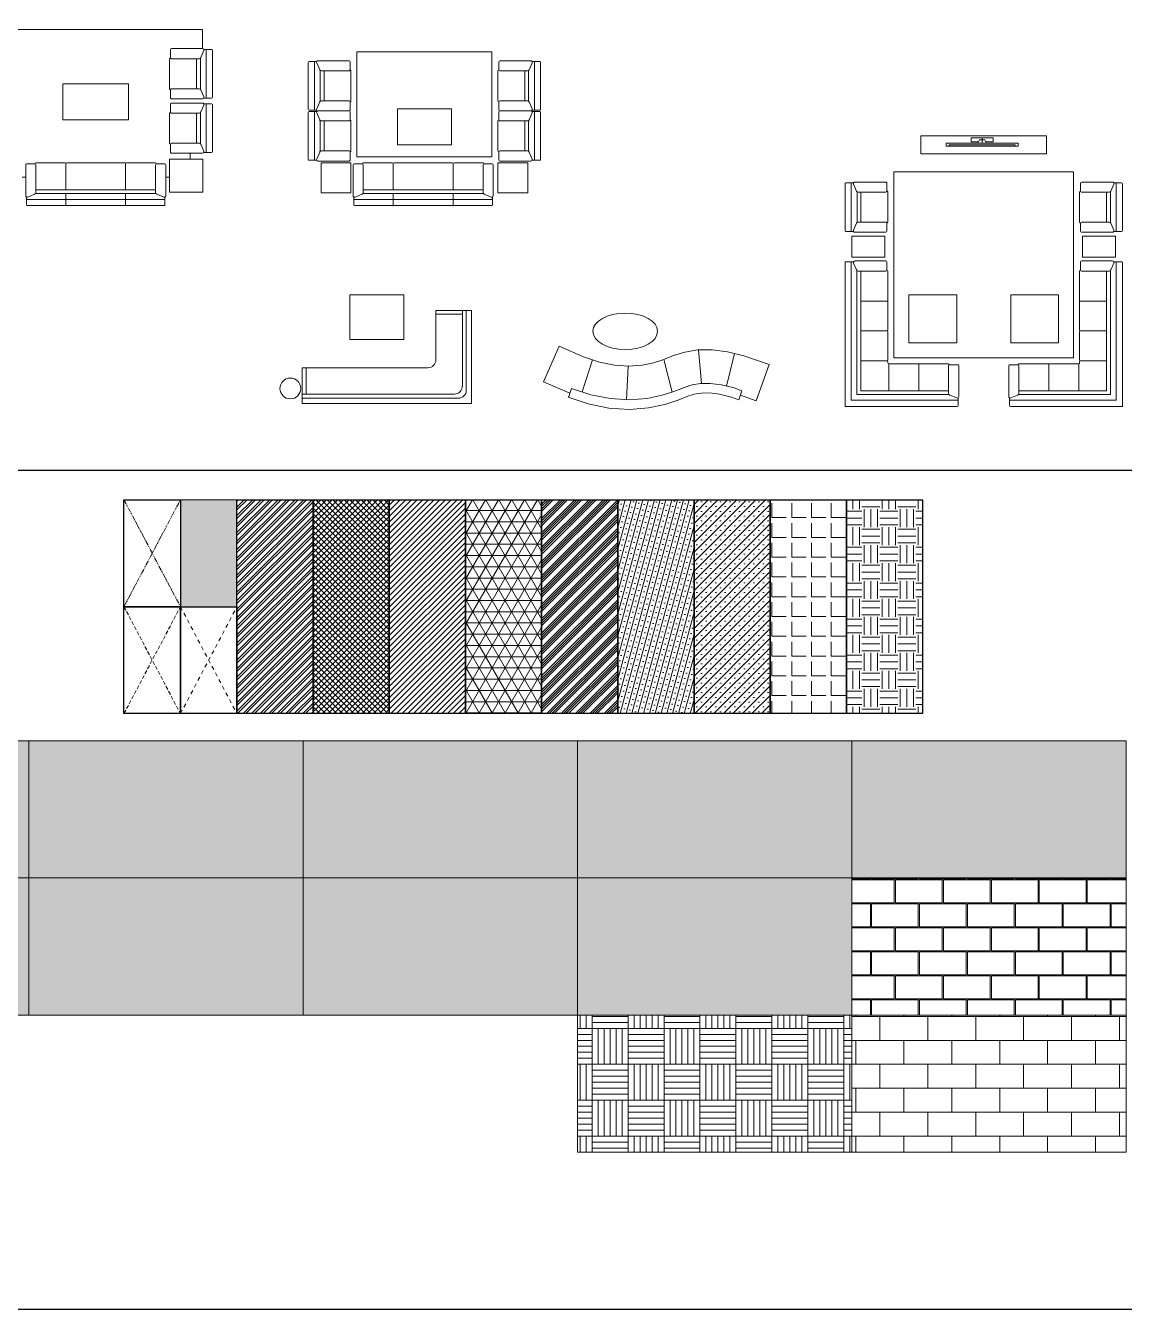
# Model space of a CAD drawing. Header units: millimetres. Extents: x 828494 to 5219521, y -272453 to 431064.
# Drawn here: x 2696195 to 2714523, y 168799 to 190212 of the extents above; entities that cross this region are included whole.
import ezdxf

# ---------------------------------------------------------------- set-up
doc = ezdxf.new("R2010")
doc.units = ezdxf.units.MM
doc.header["$LTSCALE"] = 5
doc.header["$MEASUREMENT"] = 0
for name, pattern in [('1', [0]), ('DASH', [1, 0.5, -0.5]), ('DASHED', [0.75, 0.5, -0.25]), ('PHANTOM2', [1.25, 0.625, -0.125, 0.125, -0.125, 0.125, -0.125])]:
    doc.linetypes.add(name, pattern=pattern)
for name, color, linetype, lineweight in [('Area-Mobius', 31, 'Continuous', 9), ('Dotted-Mobius', 252, 'DASH', 13), ('Furniture-Mobius', 35, 'Continuous', 5), ('Hatch-column-Mobius', 251, 'Continuous', 9), ('Hatch-wall-Mobius', 251, 'Continuous', 5), ('Sheet anno-Mobius', 7, '1', 13)]:
    doc.layers.add(name, color=color, linetype=linetype, lineweight=lineweight)
for name, color, linetype, lineweight, true_color in [('Hatch-Bedroom-Mobius', 7, 'Continuous', 0, 0xffcdbd), ('Hatch-dark-Mobius', 7, 'Continuous', 15, 0x474747), ('Hatch-Deck-Mobius', 7, 'Continuous', 15, 0xabbc76), ('Hatch-Kitchen-Mobius', 7, 'Continuous', 0, 0xdbb894), ('Hatch-light-Mobius', 7, 'Continuous', 0, 0xababab), ('Hatch-Living', 7, 'Continuous', 0, 0xffffbd), ('Hatch-Living-Moibus', 7, 'Continuous', 0, 0xfee3c8), ('Hatch-Lobby-Mobius', 7, 'Continuous', 0, 0xfaf299), ('Hatch-staircase-Mobius', 7, 'Continuous', 0, 0xcdcaa7), ('Hatch-toilet gray-Mobius', 7, 'Continuous', 0, 0xe0e1e1), ('Hatch-wooden-Mobius', 7, 'Continuous', 5, 0x645002)]:
    doc.layers.add(name, color=color, linetype=linetype, lineweight=lineweight, true_color=true_color)

# ---------------------------------------------------------------- blocks, each defined once
blk = doc.blocks.new('sofa-1')
at = {"layer": 'Furniture-Mobius'}
for p, q in [((0, 0), (-326, -741)), ((2907, -79), (2968, -778)), ((3657, -152), (3488, -831)), ((699, -287), (480, -952)), ((1441, -417), (1404, -1116)), ((2181, -276), (2354, -956)), ((4377, -385), (4111, -1139)), ((259, -879), (196, -1069)), ((3812, -928), (3746, -1117))]:
    blk.add_line(p, q, dxfattribs=at)
for points in [[(0, 0), (511, -225), (842, -334), (1157, -399), (1457, -418), (1733, -395), (1971, -344), (2163, -282), (2181, -276), (2198, -268), (2385, -192), (2619, -122), (2892, -79), (3192, -75), (3512, -116), (3850, -199), (4377, -385)], [(225, -983), (220, -982), (-326, -741)], [(2723, -822), (2774, -807), (2951, -778), (3153, -776), (3384, -805), (3649, -871), (3812, -928)], [(2493, -1120), (2456, -1134), (2203, -1214), (1865, -1288), (1465, -1320), (1038, -1293), (609, -1205), (187, -1066)], [(2723, -822), (2391, -944), (2152, -1021), (1836, -1089), (1463, -1120), (1064, -1094), (661, -1012), (259, -879)], [(2424, -932), (2391, -944), (2152, -1021), (1836, -1089), (1463, -1120), (1064, -1094), (661, -1012), (259, -879)], [(2481, -1124), (2684, -1042), (2819, -1002), (2968, -978), (3142, -976), (3347, -1002), (3592, -1063), (3746, -1117)], [(3779, -1022), (4111, -1139)]]:
    blk.add_lwpolyline(points, dxfattribs=at)
blk = doc.blocks.new('L SOFA MOBIUS')
at = {"layer": 'Furniture-Mobius'}
for p, q in [((983, 489), (983, -336)), ((1579, 489), (983, 489)), ((1425, -777), (1425, 489)), ((1491, -844), (1491, 489)), ((1579, 489), (1579, -1064)), ((1425, 423), (983, 423)), ((-1247, -1064), (-1247, -468)), ((-1247, -1064), (-1247, -468)), ((-1247, -468), (851, -468)), ((-1181, -910), (-1181, -468)), ((-1247, -910), (1292, -910)), ((-1247, -976), (1359, -976)), ((-1247, -1064), (1579, -1064))]:
    blk.add_line(p, q, dxfattribs=at)
blk.add_lwpolyline([(-450, 750), (450, 750), (450, 0), (-450, 0)], close=True, dxfattribs=at)
blk.add_circle((-1444, -814), 173, dxfattribs=at)
for centre in [(851, -336), (1292, -777), (1359, -844)]:
    blk.add_arc(centre, 132, 270, 0, dxfattribs=at)
blk = doc.blocks.new('Sofa chair-megha')
at = {"layer": 'Furniture-Mobius'}
for p, q in [((-390, 0), (390, 0)), ((-418, -164), (-418, -682)), ((-406, -16), (-406, -144)), ((-406, -104), (406, -104)), ((-269, -192), (-385, -142)), ((-258, -200), (258, -200)), ((269, -192), (385, -142)), ((406, -16), (406, -144)), ((418, -164), (418, -682)), ((-250, -221), (-250, -682)), ((-250, -264), (250, -264)), ((250, -221), (250, -682)), ((-402, -698), (-266, -698)), ((-250, -714), (250, -714)), ((402, -698), (266, -698))]:
    blk.add_line(p, q, dxfattribs=at)
for centre, radius, start, end in [((-390, -16), 16, 90, 180), ((390, -16), 16, 0, 90), ((-394, -164), 24, 66.8014, 180), ((-282, -221), 32, 0, 66.8014), ((282, -221), 32, 113.1986, 180), ((394, -164), 24, 0, 113.1986), ((-402, -682), 16, 180, 270), ((-266, -682), 16, 270, 0), ((-250, -698), 16, 180, 270), ((266, -682), 16, 180, 270), ((250, -698), 16, 270, 0), ((402, -682), 16, 270, 0)]:
    blk.add_arc(centre, radius, start, end, dxfattribs=at)
blk = doc.blocks.new('fu')
at = {"layer": 'Furniture-Mobius'}
for p, q in [((345295, 40273), (345295, 37873)), ((345311, 40289), (345439, 40289)), ((345399, 40289), (345399, 37977)), ((345487, 40152), (345437, 40267)), ((345460, 40301), (345977, 40301)), ((345993, 40285), (345993, 40149)), ((345495, 40141), (345495, 38073)), ((345516, 40133), (345977, 40133)), ((345559, 40133), (345559, 38137)), ((346009, 40133), (346009, 39649)), ((345559, 39633), (345993, 39633)), ((345559, 39633), (345994, 39633)), ((346009, 39617), (346009, 39648)), ((346009, 39618), (346009, 39148)), ((345559, 39133), (345994, 39133)), ((346009, 38648), (346009, 39118)), ((345559, 38633), (345994, 38633)), ((346009, 38602), (346009, 38618)), ((347024, 38587), (346024, 38587)), ((346024, 38587), (346024, 38137)), ((346524, 38587), (346524, 38137)), ((347024, 38094), (347024, 38555)), ((347176, 38571), (347040, 38571)), ((347192, 38038), (347192, 38555)), ((347024, 38137), (345559, 38137)), ((347180, 37977), (345399, 37977)), ((347032, 38073), (345495, 38073)), ((347044, 38065), (347159, 38016)), ((347180, 37889), (347180, 38017)), ((347164, 37873), (345295, 37873))]:
    blk.add_line(p, q, dxfattribs=at)
for centre, radius, start, end in [((345311, 40273), 16, 90, 180), ((345460, 40277), 24, 90, 203.1986), ((345977, 40285), 16, 0, 90), ((345516, 40165), 32, 203.1986, 270), ((345977, 40149), 16, 270, 0), ((345993, 40133), 16, 0, 90), ((345993, 39649), 16, 270, 0), ((345993, 39617), 16, 0, 90), ((345994, 39648), 15, 270, 0), ((345994, 39618), 15, 0, 90), ((345994, 39148), 15, 270, 0), ((345994, 39118), 15, 0, 90), ((345994, 38648), 15, 270, 0), ((345994, 38618), 15, 0, 90), ((346024, 38602), 15, 180, 270), ((347024, 38571), 16, 0, 90), ((347040, 38555), 16, 90, 180), ((347176, 38555), 16, 0, 90), ((347056, 38094), 32, 180, 246.8014), ((347168, 38038), 24, 246.8014, 0), ((347164, 37889), 16, 270, 0)]:
    blk.add_arc(centre, radius, start, end, dxfattribs=at)
blk = doc.blocks.new('A$C70EB6B53')
at = {"layer": 'Furniture-Mobius'}
for p, q in [((12, 698), (12, 570)), ((28, 714), (658, 714)), ((668, 704), (668, 514)), ((678, 714), (1658, 714)), ((1668, 704), (1668, 514)), ((1678, 714), (2308, 714)), ((2324, 698), (2324, 570)), ((0, 550), (0, 32)), ((12, 610), (2324, 610)), ((149, 522), (33, 572)), ((160, 514), (2176, 514)), ((168, 493), (168, 32)), ((168, 450), (2168, 450)), ((668, 450), (668, 16)), ((1668, 450), (1668, 16)), ((2168, 493), (2168, 32)), ((2187, 522), (2303, 572)), ((2336, 550), (2336, 32)), ((16, 16), (152, 16)), ((168, 0), (652, 0)), ((684, 0), (1652, 0)), ((1684, 0), (2168, 0)), ((2320, 16), (2184, 16))]:
    blk.add_line(p, q, dxfattribs=at)
for centre, radius, start, end in [((28, 698), 16, 90, 180), ((658, 704), 10.4, 0, 90), ((678, 704), 10.4, 90, 180), ((1658, 704), 10.4, 0, 90), ((1678, 704), 10.4, 90, 180), ((2308, 698), 16, 0, 90), ((24, 550), 24, 66.8014, 180), ((136, 493), 32, 0, 66.8014), ((2200, 493), 32, 113.1986, 180), ((2312, 550), 24, 0, 113.1986), ((16, 32), 16, 180, 270), ((152, 32), 16, 270, 0), ((168, 16), 16, 180, 270), ((652, 16), 16, 270, 0), ((684, 16), 16, 180, 270), ((1652, 16), 16, 270, 0), ((1684, 16), 16, 180, 270), ((2184, 32), 16, 180, 270), ((2168, 16), 16, 270, 0), ((2320, 32), 16, 270, 0)]:
    blk.add_arc(centre, radius, start, end, dxfattribs=at)
blk = doc.blocks.new('145cd-East1$0$Plazma TV')
at = {"layer": 'Furniture-Mobius'}
for p, q in [((8.9, -60), (8.9, 60)), ((8.9, 60), (13.9, 60)), ((11.9, 55), (11.9, -55)), ((11.9, 55), (13.9, 55)), ((13.9, 60), (13.9, -60)), ((0, -18.2), (0, 18.2)), ((6.6, 18.2), (0, 18.2)), ((8.9, 0), (0, 0)), ((3.5, 4.5), (8.9, 7.3)), ((3.5, 4.5), (3.5, -4.5)), ((6.6, 6.1), (6.6, 18.2)), ((6.6, -18.2), (0, -18.2)), ((3.5, -4.5), (8.9, -7.3)), ((6.6, -6.1), (6.6, -18.2)), ((13.9, -60), (8.9, -60)), ((13.9, -55), (11.9, -55))]:
    blk.add_line(p, q, dxfattribs=at)

msp = doc.modelspace()

# ---------------------------------------------------------------- hatches: boundary and pattern name
at = {"layer": 'Hatch-Bedroom-Mobius'}
msp.add_hatch(color=256, dxfattribs=at).paths.add_polyline_path([(2700823.3, 178281), (2705400.5, 178281), (2705400.5, 175994.5), (2700823.3, 175994.5)])
at = {"layer": 'Hatch-column-Mobius'}
msp.add_hatch(color=256, dxfattribs=at).paths.add_polyline_path([(2699719.9, 182303.5), (2698777.6, 182303.5), (2698777.6, 180519.7), (2699719.9, 180519.7)])
at = {"layer": 'Hatch-dark-Mobius'}
msp.add_hatch(color=256, dxfattribs=at).paths.add_polyline_path([(2696246.2, 175994.5), (2700823.3, 175994.5), (2700823.3, 173708), (2696246.2, 173708)])
at = {"layer": 'Hatch-Deck-Mobius', "true_color": 0xb3df43}
msp.add_hatch(color=63, dxfattribs=at).paths.add_polyline_path([(2709977.6, 178281), (2714554.7, 178281), (2714554.7, 175994.5), (2709977.6, 175994.5)])
at = {"layer": 'Hatch-Kitchen-Mobius'}
msp.add_hatch(color=256, dxfattribs=at).paths.add_polyline_path([(2691669, 175994.5), (2696246.2, 175994.5), (2696246.2, 173708), (2691669, 173708)])
at = {"layer": 'Hatch-light-Mobius'}
msp.add_hatch(color=256, dxfattribs=at).paths.add_polyline_path([(2705400.5, 175994.5), (2709977.6, 175994.5), (2709977.6, 173708), (2705400.5, 173708)])
at = {"layer": 'Hatch-Living-Moibus'}
msp.add_hatch(color=256, dxfattribs=at).paths.add_polyline_path([(2691669, 178281), (2696246.2, 178281), (2696246.2, 175994.5), (2691669, 175994.5)])
at = {"layer": 'Hatch-Lobby-Mobius'}
msp.add_hatch(color=256, dxfattribs=at).paths.add_polyline_path([(2696246.2, 178281), (2700823.3, 178281), (2700823.3, 175994.5), (2696246.2, 175994.5)])
at = {"layer": 'Hatch-staircase-Mobius'}
msp.add_hatch(color=256, dxfattribs=at).paths.add_polyline_path([(2705400.5, 178281), (2709977.6, 178281), (2709977.6, 175994.5), (2705400.5, 175994.5)])
at = {"layer": 'Hatch-toilet gray-Mobius'}
msp.add_hatch(color=256, dxfattribs=at).paths.add_polyline_path([(2700823.3, 175994.5), (2705400.5, 175994.5), (2705400.5, 173708), (2700823.3, 173708)])
at = {"layer": 'Hatch-wall-Mobius'}
h = msp.add_hatch(dxfattribs=at)
h.set_pattern_fill('ANSI32', color=8, scale=267.749555, style=0)
h.set_pattern_definition([(45, (2657106.6, 200485.44), (-70.99782, 70.99782), []), (45, (2657153.93, 200485.44), (-70.99782, 70.99782), [])])
h.paths.add_polyline_path([(2699719.9, 182303.5), (2700990.6, 182303.5), (2700990.6, 178735.9), (2699719.9, 178735.9)])
h = msp.add_hatch(dxfattribs=at)
h.set_pattern_fill('ANSI37', color=8, scale=535.49911, style=0)
h.set_pattern_definition([(45, (2657106.6, 200485.44), (-47.33188, 47.33188), []), (135, (2657106.6, 200485.44), (-47.33188, -47.33188), [])])
h.paths.add_polyline_path([(2700990.6, 182303.5), (2702261.4, 182303.5), (2702261.4, 178735.9), (2700990.6, 178735.9)])
h = msp.add_hatch(dxfattribs=at)
h.set_pattern_fill('ANSI31', color=8, scale=535.499133, style=0)
h.set_pattern_definition([(45, (2657106.6, 200485.44), (-47.33188, 47.33188), [])])
h.paths.add_polyline_path([(2702261.4, 182303.5), (2703532.2, 182303.5), (2703532.2, 178735.9), (2702261.4, 178735.9)])
h = msp.add_hatch(dxfattribs=at)
h.set_pattern_fill('NET3', color=8, scale=1499.999999, style=0)
h.set_pattern_definition([(0, (2599945.7, -304439.74), (0, 187.5), []), (60, (2599945.7, -304439.74), (-162.37976, 93.75), []), (120, (2599945.7, -304439.74), (-162.37976, -93.75), [])])
h.paths.add_polyline_path([(2703532.2, 182303.5), (2704803, 182303.5), (2704803, 178735.9), (2703532.2, 178735.9)])
h = msp.add_hatch(dxfattribs=at)
h.set_pattern_fill('ANSI34', color=8, scale=225, style=0)
h.set_pattern_definition([(45, (2662443.5, 200485.44), (-119.32427, 119.32427), []), (45, (2662483.27, 200485.44), (-119.32427, 119.32427), []), (45, (2662523.05, 200485.44), (-119.32427, 119.32427), []), (45, (2662562.82, 200485.44), (-119.32427, 119.32427), [])])
h.paths.add_polyline_path([(2704803, 182303.5), (2706073.8, 182303.5), (2706073.8, 178735.9), (2704803, 178735.9)])
h = msp.add_hatch(dxfattribs=at)
h.set_pattern_fill('SACNCR', color=8, scale=1000, angle=30, style=0)
h.set_pattern_definition([(75, (2662443.5, 200485.44), (-90.55555, 24.26429), []), (75, (2662500.91, 200518.58), (-90.55555, 24.26429), [0, -93.75])])
h.paths.add_polyline_path([(2706073.8, 182303.5), (2707344.6, 182303.5), (2707344.6, 178735.9), (2706073.8, 178735.9)])
h = msp.add_hatch(dxfattribs=at)
h.set_pattern_fill('SACNCR', color=8, scale=1200, style=0)
h.set_pattern_definition([(45, (2662443.5, 200485.44), (-79.54951, 79.54951), []), (45, (2662523.05, 200485.44), (-79.54951, 79.54951), [0, -112.5])])
h.paths.add_polyline_path([(2707344.6, 182303.5), (2708615.4, 182303.5), (2708615.4, 178735.9), (2707344.6, 178735.9)])
h = msp.add_hatch(dxfattribs=at)
h.set_pattern_fill('ANGLE', color=8, scale=1200, style=0)
h.set_pattern_definition([(0, (2662443.5, 200485.44), (0, 330), [240, -90]), (90, (2662443.5, 200485.44), (-330, 2e-14), [240, -90])])
h.paths.add_polyline_path([(2708615.4, 182303.5), (2709886.2, 182303.5), (2709886.2, 178735.9), (2708615.4, 178735.9)])
h = msp.add_hatch(dxfattribs=at)
h.set_pattern_fill('EARTH', color=8, scale=1200, style=0)
h.set_pattern_definition([(0, (2662443.5, 200485.44), (300, 300), [300, -300]), (0, (2662443.5, 200597.94), (300, 300), [300, -300]), (0, (2662443.5, 200710.44), (300, 300), [300, -300]), (90, (2662481, 200747.94), (-300, 300), [300, -300]), (90, (2662593.5, 200747.94), (-300, 300), [300, -300]), (90, (2662706, 200747.94), (-300, 300), [300, -300])])
h.paths.add_polyline_path([(2709886.2, 182303.5), (2711157, 182303.5), (2711157, 178735.9), (2709886.2, 178735.9)])
at = {"layer": 'Hatch-wooden-Mobius'}
h = msp.add_hatch(dxfattribs=at)
h.set_pattern_fill('AR-B816C', color=256, scale=50, style=0)
h.set_pattern_definition([(0, (2679904.54, 841160.4), (400, 400), [781.25, -18.75]), (0, (2679504.54, 841179.16), (400, 400), [781.25, -18.75]), (90, (2679904.54, 841160.4), (-400, 400), [-418.75, 381.25]), (90, (2679885.8, 841160.4), (-400, 400), [-418.75, 381.25])])
h.paths.add_polyline_path([(2709977.6, 175994.5), (2714554.7, 175994.5), (2714554.7, 173708), (2709977.6, 173708)])
h = msp.add_hatch(dxfattribs=at)
h.set_pattern_fill('AR-PARQ1', color=256, scale=50, style=0)
h.set_pattern_definition([(90, (2662443.5, 200485.44), (-600, 600), [600, -600]), (90, (2662543.5, 200485.44), (-600, 600), [600, -600]), (90, (2662643.5, 200485.44), (-600, 600), [600, -600]), (90, (2662743.5, 200485.44), (-600, 600), [600, -600]), (90, (2662843.5, 200485.44), (-600, 600), [600, -600]), (90, (2662943.5, 200485.44), (-600, 600), [600, -600]), (90, (2663043.5, 200485.44), (-600, 600), [600, -600]), (0, (2662443.5, 201085.44), (600, -600), [600, -600]), (0, (2662443.5, 201185.44), (600, -600), [600, -600]), (0, (2662443.5, 201285.44), (600, -600), [600, -600]), (0, (2662443.5, 201385.44), (600, -600), [600, -600]), (0, (2662443.5, 201485.44), (600, -600), [600, -600]), (0, (2662443.5, 201585.44), (600, -600), [600, -600]), (0, (2662443.5, 201685.44), (600, -600), [600, -600])])
h.paths.add_polyline_path([(2705400.5, 173708), (2709977.6, 173708), (2709977.6, 171421.5), (2705400.5, 171421.5)])
h = msp.add_hatch(dxfattribs=at)
h.set_pattern_fill('AR-B816', color=256, scale=50, style=0)
h.set_pattern_definition([(0, (2662443.5, 200485.44), (0, 400), []), (90, (2662443.5, 200485.44), (-400, 400), [400, -400])])
h.paths.add_polyline_path([(2709977.6, 173708), (2714554.7, 173708), (2714554.7, 171421.5), (2709977.6, 171421.5)])

# ---------------------------------------------------------------- linework, layer by layer
for points in [[(2678439.6, 208378.4), (2725741.7, 208378.4), (2725741.7, 182791.3), (2678439.6, 182791.3)], [(2678439.6, 168798.9), (2725741.7, 168798.9), (2725741.7, 182791.3), (2678439.6, 182791.3)], [(2697835.3, 182303.5), (2698777.6, 182303.5), (2698777.6, 180519.7), (2697835.3, 180519.7)], [(2699719.9, 182303.5), (2700990.6, 182303.5), (2700990.6, 178735.9), (2699719.9, 178735.9)], [(2700990.6, 182303.5), (2702261.4, 182303.5), (2702261.4, 178735.9), (2700990.6, 178735.9)], [(2702261.4, 182303.5), (2703532.2, 182303.5), (2703532.2, 178735.9), (2702261.4, 178735.9)], [(2703532.2, 182303.5), (2704803, 182303.5), (2704803, 178735.9), (2703532.2, 178735.9)], [(2704803, 182303.5), (2706073.8, 182303.5), (2706073.8, 178735.9), (2704803, 178735.9)], [(2706073.8, 182303.5), (2707344.6, 182303.5), (2707344.6, 178735.9), (2706073.8, 178735.9)], [(2707344.6, 182303.5), (2708615.4, 182303.5), (2708615.4, 178735.9), (2707344.6, 178735.9)], [(2708615.4, 182303.5), (2709886.2, 182303.5), (2709886.2, 178735.9), (2708615.4, 178735.9)], [(2709886.2, 182303.5), (2711157, 182303.5), (2711157, 178735.9), (2709886.2, 178735.9)], [(2697835.3, 180519.7), (2698777.6, 180519.7), (2698777.6, 178735.9), (2697835.3, 178735.9)], [(2698777.6, 180519.7), (2699719.9, 180519.7), (2699719.9, 178735.9), (2698777.6, 178735.9)]]:
    msp.add_lwpolyline(points, close=True)
at = {"layer": 'Area-Mobius'}
for points in [[(2691669, 178281), (2696246.2, 178281), (2696246.2, 175994.5), (2691669, 175994.5)], [(2696246.2, 178281), (2700823.3, 178281), (2700823.3, 175994.5), (2696246.2, 175994.5)], [(2700823.3, 178281), (2705400.5, 178281), (2705400.5, 175994.5), (2700823.3, 175994.5)], [(2705400.5, 178281), (2709977.6, 178281), (2709977.6, 175994.5), (2705400.5, 175994.5)], [(2709977.6, 178281), (2714554.7, 178281), (2714554.7, 175994.5), (2709977.6, 175994.5)], [(2691669, 175994.5), (2696246.2, 175994.5), (2696246.2, 173708), (2691669, 173708)], [(2696246.2, 175994.5), (2700823.3, 175994.5), (2700823.3, 173708), (2696246.2, 173708)], [(2700823.3, 175994.5), (2705400.5, 175994.5), (2705400.5, 173708), (2700823.3, 173708)], [(2705400.5, 175994.5), (2709977.6, 175994.5), (2709977.6, 173708), (2705400.5, 173708)], [(2709977.6, 175994.5), (2714554.7, 175994.5), (2714554.7, 173708), (2709977.6, 173708)], [(2705400.5, 173708), (2709977.6, 173708), (2709977.6, 171421.5), (2705400.5, 171421.5)], [(2709977.6, 173708), (2714554.7, 173708), (2714554.7, 171421.5), (2709977.6, 171421.5)]]:
    msp.add_lwpolyline(points, close=True, dxfattribs=at)
at = {"layer": 'Dotted-Mobius', "ltscale": 25}
msp.add_lwpolyline([(2698777.6, 178735.9), (2699719.9, 180519.7), (2698777.6, 180519.7), (2699719.9, 178735.9), (2698777.6, 178735.9)], dxfattribs=at)
at = {"layer": 'Furniture-Mobius'}
for p, q in [((2696195.1, 187374.1), (2696195.1, 187891.7)), ((2696211.1, 187907.7), (2696347.1, 187907.7)), ((2696363.1, 187923.7), (2696847.1, 187923.7)), ((2696363.1, 187430.8), (2696363.1, 187891.7)), ((2696863.1, 187473.7), (2696863.1, 187907.7)), ((2696879.1, 187923.7), (2697847.1, 187923.7)), ((2697863.1, 187473.7), (2697863.1, 187907.7)), ((2697879.1, 187923.7), (2698363.1, 187923.7)), ((2698363.1, 187430.8), (2698363.1, 187891.7)), ((2698515.1, 187907.7), (2698379.1, 187907.7)), ((2698531.1, 187374.1), (2698531.1, 187891.7)), ((2696343.7, 187401.4), (2696228.6, 187352)), ((2696355.2, 187409.7), (2698371.1, 187409.7)), ((2696363.1, 187473.7), (2698363.1, 187473.7)), ((2696863.1, 187220.1), (2696863.1, 187409.7)), ((2697863.1, 187220.1), (2697863.1, 187409.7)), ((2698382.5, 187401.4), (2698497.7, 187352)), ((2696207.1, 187225.7), (2696207.1, 187353.3)), ((2696207.1, 187313.7), (2698519.1, 187313.7)), ((2696223.1, 187209.7), (2696852.7, 187209.7)), ((2696873.5, 187209.7), (2697852.7, 187209.7)), ((2697873.5, 187209.7), (2698503.1, 187209.7)), ((2698519.1, 187225.7), (2698519.1, 187353.3))]:
    msp.add_line(p, q, dxfattribs=at)
for points in [[(2699145.4, 189828.7), (2699145.4, 190150), (2695580.9, 190150), (2695580.9, 189828.7)], [(2698939.5, 187983.4), (2698939.5, 188085.2)], [(2696195.1, 187684), (2696134.1, 187684)], [(2698531.1, 187684), (2698592.1, 187684)]]:
    msp.add_lwpolyline(points, dxfattribs=at)
for points in [[(2701722, 188023.7), (2703972, 188023.7), (2703972, 189773.7), (2701722, 189773.7)], [(2696813.1, 188640.8), (2697913.1, 188640.8), (2697913.1, 189240.8), (2696813.1, 189240.8)], [(2702397, 188823.7), (2703297, 188823.7), (2703297, 188223.7), (2702397, 188223.7)], [(2711128.9, 188073.1), (2713226.3, 188073.1), (2713226.3, 188373.1), (2711128.9, 188373.1)], [(2698592.1, 187434), (2699152.1, 187434), (2699152.1, 187983.4), (2698592.1, 187983.4)], [(2701122, 187423.7), (2701622, 187423.7), (2701622, 187923.7), (2701122, 187923.7)], [(2704572, 187423.7), (2704072, 187423.7), (2704072, 187923.7), (2704572, 187923.7)], [(2710677.6, 187773.1), (2713677.6, 187773.1), (2713677.6, 184673.1), (2710677.6, 184673.1)], [(2709977.3, 186700.8), (2710527.3, 186700.8), (2710527.3, 186350.8), (2709977.3, 186350.8)], [(2714377.9, 186700.8), (2713827.9, 186700.8), (2713827.9, 186350.8), (2714377.9, 186350.8)], [(2710927.6, 185723.1), (2711727.6, 185723.1), (2711727.6, 184923.1), (2710927.6, 184923.1)], [(2713427.6, 185723.1), (2712627.6, 185723.1), (2712627.6, 184923.1), (2713427.6, 184923.1)]]:
    msp.add_lwpolyline(points, close=True, dxfattribs=at)
for centre, radius, start, end in [((2696211.1, 187891.7), 16, 90, 180), ((2696363.1, 187907.7), 16, 90, 180), ((2696347.1, 187891.7), 16, 0, 90), ((2696847.1, 187907.7), 16, 0, 90), ((2696879.1, 187907.7), 16, 90, 180), ((2697847.1, 187907.7), 16, 0, 90), ((2697879.1, 187907.7), 16, 90, 180), ((2698363.1, 187907.7), 16, 0, 90), ((2698379.1, 187891.7), 16, 90, 180), ((2698515.1, 187891.7), 16, 0, 90), ((2696219.1, 187374.1), 24, 180, 293.19859), ((2696331.1, 187430.8), 32, 293.19859, 0), ((2698395.1, 187430.8), 32, 180, 246.80141), ((2698507.1, 187374.1), 24, 246.80141, 0), ((2696223.1, 187225.7), 16, 180, 270), ((2696852.7, 187220.1), 10.4, 270, 0), ((2696873.5, 187220.1), 10.4, 180, 270), ((2697852.7, 187220.1), 10.4, 270, 0), ((2697873.5, 187220.1), 10.4, 180, 270), ((2698503.1, 187225.7), 16, 270, 0)]:
    msp.add_arc(centre, radius, start, end, dxfattribs=at)
msp.add_ellipse((2706197.4, 185113.4), major_axis=(540.1, 0), ratio=0.5618656, dxfattribs=at)
at = {"layer": 'Hatch-Living'}
msp.add_lwpolyline([(2699719.9, 182303.5), (2698777.6, 182303.5), (2698777.6, 180519.7), (2699719.9, 180519.7)], close=True, dxfattribs=at)
at = {"layer": 'Sheet anno-Mobius', "color": 8, "linetype": 'PHANTOM2', "ltscale": 25}
msp.add_lwpolyline([(2697835.3, 180519.7), (2698777.6, 182303.5), (2697835.3, 182303.5), (2698777.6, 180519.7), (2697835.3, 180519.7)], dxfattribs=at)
at = {"layer": 'Sheet anno-Mobius', "color": 8, "linetype": 'DASHED', "ltscale": 25}
msp.add_lwpolyline([(2697835.3, 178735.9), (2698777.6, 180519.7), (2697835.3, 180519.7), (2698777.6, 178735.9), (2697835.3, 178735.9)], dxfattribs=at)

# ---------------------------------------------------------------- block references
at = {"layer": 'Furniture-Mobius', "rotation": 270}
for p in [(2699309.8, 189410.7), (2699309.8, 188503.2)]:
    msp.add_blockref('Sofa chair-megha', p, dxfattribs=at)
at = {"layer": 'Furniture-Mobius', "extrusion": (0, 0, -1), "zscale": -1}
for p, rotation in [((-2700908, 189207.7), 270), ((-2700908, 188371.7), 270), ((-2714491.6, 187184.5), 90)]:
    msp.add_blockref('Sofa chair-megha', p, dxfattribs=dict(at, rotation=rotation))
at = {"layer": 'Furniture-Mobius', "extrusion": (0, 0, -1), "xscale": -1, "zscale": -1}
for p, rotation in [((-2704786, 189207.7), 90), ((-2704786, 188371.7), 90), ((-2709863.6, 187184.5), 270)]:
    msp.add_blockref('Sofa chair-megha', p, dxfattribs=dict(at, rotation=rotation))
at = {"layer": 'Furniture-Mobius', "extrusion": (0, 0, -1), "xscale": -9.999999994062819, "yscale": 9.999999994062819, "zscale": -9.999999994062819, "rotation": 90}
msp.add_blockref('145cd-East1$0$Plazma TV', (-2712152.3, 188342.2), dxfattribs=at)
at = {"layer": 'Furniture-Mobius', "xscale": -1, "rotation": 180}
msp.add_blockref('A$C70EB6B53', (2701658, 187923.7), dxfattribs=at)
at = {"layer": 'Furniture-Mobius'}
for name, p in [('fu', (2364568.5, 145985.7)), ('L SOFA MOBIUS', (2702054.7, 184974.1))]:
    msp.add_blockref(name, p, dxfattribs=at)
at = {"layer": 'Furniture-Mobius', "xscale": -1}
msp.add_blockref('fu', (3059786.8, 145985.7), dxfattribs=at)
at = {"layer": 'Furniture-Mobius', "xscale": 0.8000000000465661, "yscale": 0.8000000000465661, "zscale": 0.8000000000465661}
msp.add_blockref('sofa-1', (2705094.3, 184865.2), dxfattribs=at)

doc.saveas('drawing.dxf')
